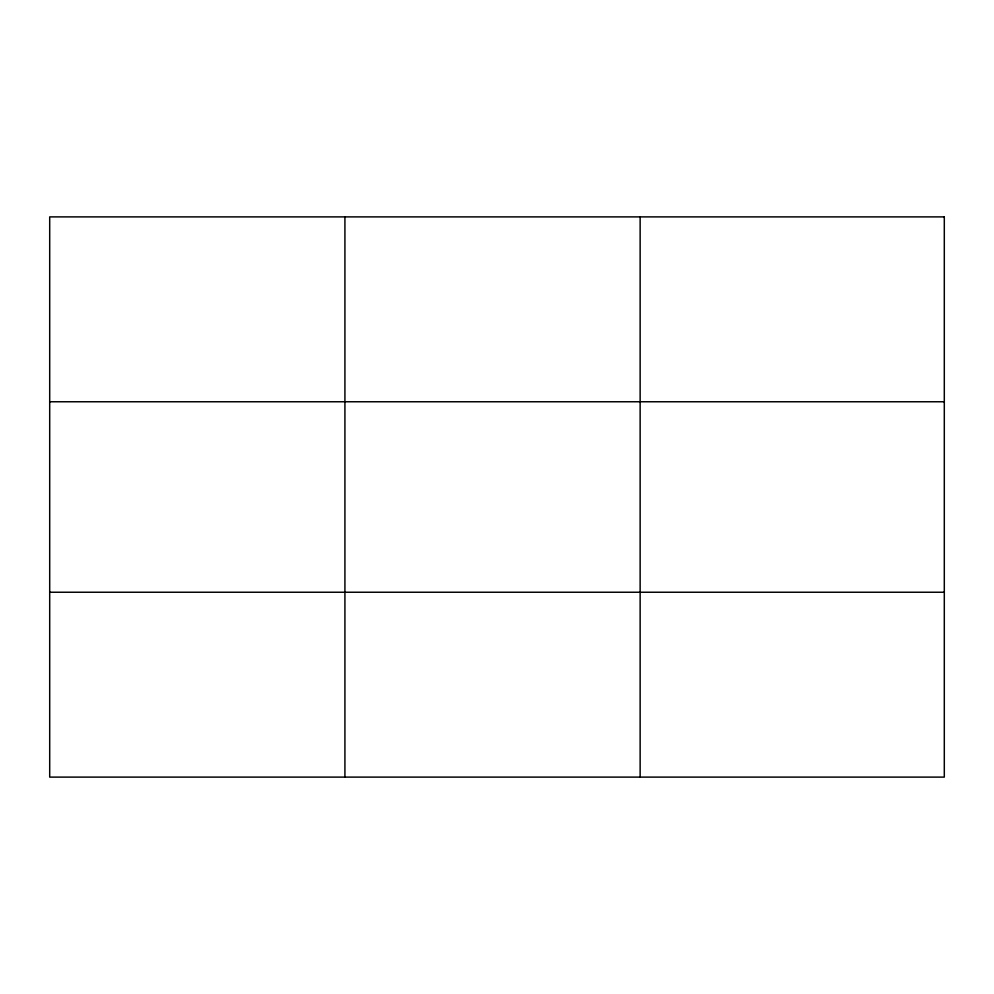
<?xml version="1.0" encoding="UTF-8"?>
<svg xmlns="http://www.w3.org/2000/svg" width="994" height="994" viewBox="0 0 994 994"><rect width="100%" height="100%" fill="white"/><g stroke="black" fill="none" stroke-linecap="round" stroke-linejoin="round"><path stroke-width="1.49" d="M344.918 777.109L344.918 216.891M640.136 777.109L640.136 216.891M49.7 401.762L944.3 401.762M49.7 592.238L944.3 592.238M944.3 216.891L944.3 777.109L49.7 777.109L49.7 216.891L944.3 216.891"/></g></svg>
